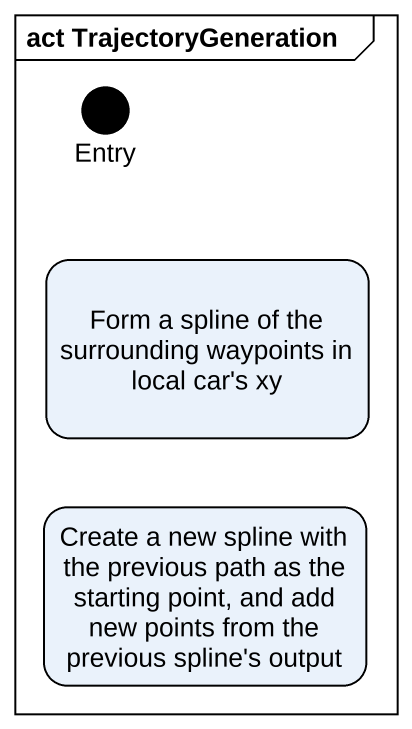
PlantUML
@startuml
mainframe act TrajectoryGeneration
hide empty description
state Entry <<start>>
state "Form a spline of the surrounding waypoints in local car's xy" as Form_a_spline_of_the
state "Create a new spline with the previous path as the starting point, and add new points from the previous spline's output" as Create_a_new_spline_with
@enduml
